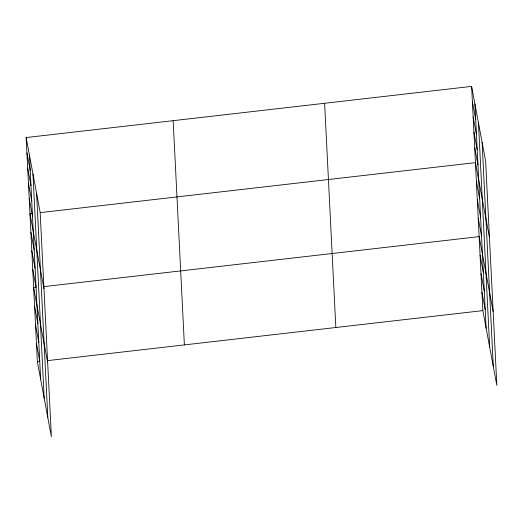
<?xml version="1.0" encoding="UTF-8"?>
<svg xmlns="http://www.w3.org/2000/svg" width="523" height="523" viewBox="0 0 523 523"><rect width="100%" height="100%" fill="white"/><g stroke="black" fill="none" stroke-linecap="round" stroke-linejoin="round"><path stroke-width="0.78" d="M26.15 137.556L40.153 212.377L51.372 436.607L37.368 361.785L26.15 137.556L471.628 86.393L485.632 161.215L496.85 385.444L482.847 310.623L471.628 86.393M32.334 213.521L29.961 213.796L43.965 288.618M40.238 212.619L475.446 162.633L489.45 237.449M36.035 287.519L33.668 287.794L47.665 362.609M43.939 286.611L479.146 236.625L493.15 311.447M37.368 361.785L39.735 361.517M47.639 360.609L482.847 310.623M472.393 101.639L475.688 119.224M473.158 116.891L476.446 134.47M473.916 132.136L477.211 149.722M474.681 147.381L477.976 164.967M476.368 181.128L479.663 198.714M477.296 199.629L480.585 217.215M478.218 218.13L481.513 235.71M480.075 255.126L483.363 272.712M480.997 273.627L484.285 291.206M481.925 292.122L485.213 309.708M26.915 152.808L30.203 170.393M27.673 168.053L30.968 185.639M28.438 183.298L31.726 200.884M29.203 198.55L32.491 216.136M30.89 232.297L34.178 249.883M31.811 250.792L35.106 268.377M32.74 269.293L36.028 286.879M34.59 306.288L37.878 323.874M35.518 324.79L38.807 342.375M36.44 343.291L39.735 360.877M482.101 142.328L493.313 366.551M478.46 122.866L489.672 347.095M474.923 103.979L486.142 328.209M324.62 103.279L335.838 327.509M173.159 120.676L184.377 344.905M36.617 193.49L47.835 417.72M32.975 174.028L44.194 398.258M29.438 155.141L40.657 379.371"/></g></svg>
